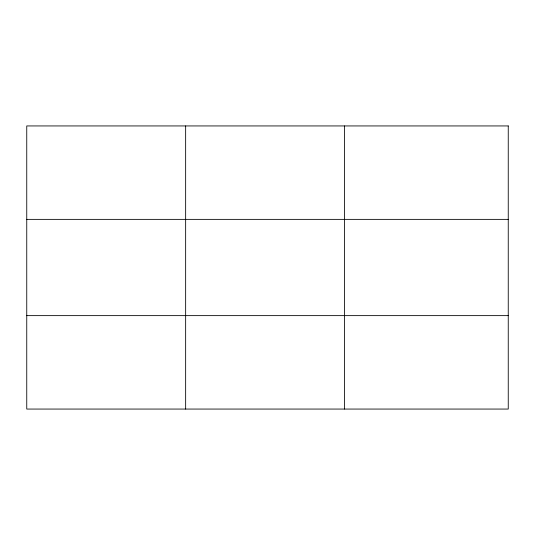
<?xml version="1.0" encoding="UTF-8"?>
<svg xmlns="http://www.w3.org/2000/svg" width="535" height="535" viewBox="0 0 535 535"><rect width="100%" height="100%" fill="white"/><g stroke="black" fill="none" stroke-linecap="round" stroke-linejoin="round"><path stroke-width="0.8" d="M185.645 409.061L185.645 125.939M344.54 409.061L344.54 125.939M26.75 219.37L508.25 219.37M26.75 315.63L508.25 315.63M508.25 125.939L508.25 409.061L26.75 409.061L26.75 125.939L508.25 125.939"/></g></svg>
